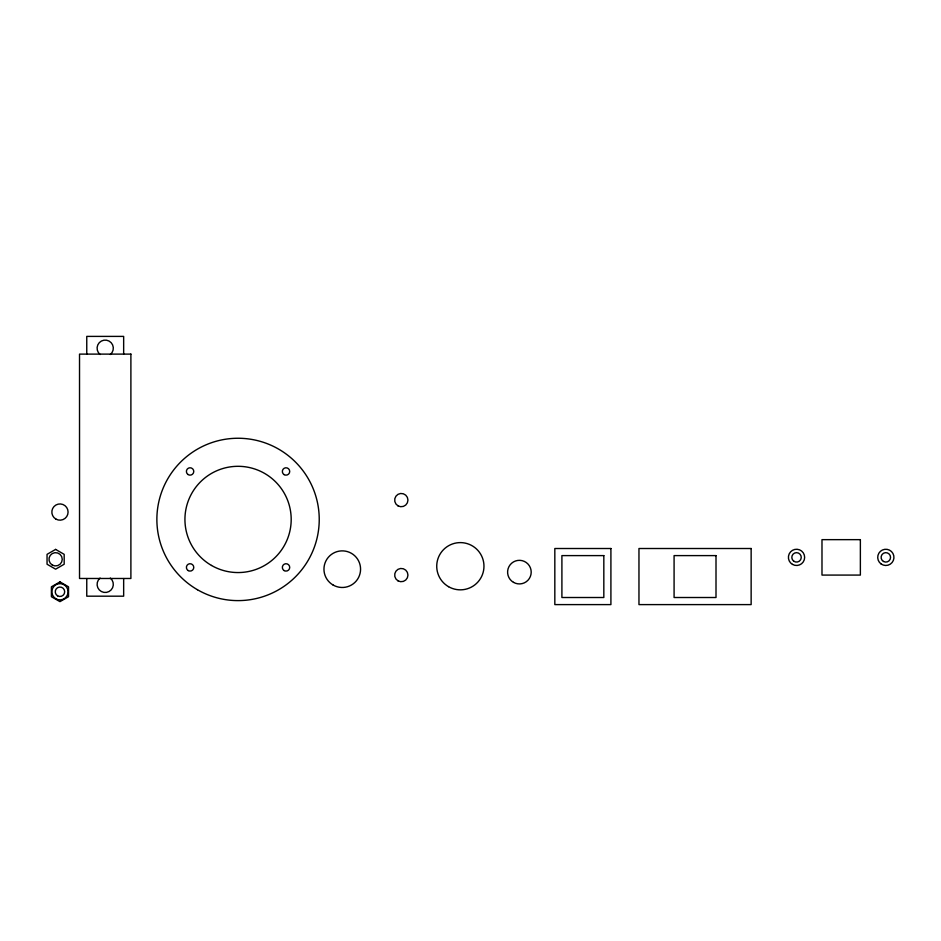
<?xml version="1.0" encoding="UTF-8"?>
<svg xmlns="http://www.w3.org/2000/svg" width="941" height="941" viewBox="0 0 941 941"><rect width="100%" height="100%" fill="white"/><g stroke="black" fill="none" stroke-linecap="round" stroke-linejoin="round"><path stroke-width="1.41" d="M123.659 354.016L123.659 336.396L86.76 336.396L86.76 354.016M123.659 578.574L123.659 596.182L86.76 596.182L86.76 578.574M110.32 578.08A8.116 8.116 0 0 1 111.144 589.913A8.116 8.116 0 0 1 99.276 589.913A8.116 8.116 0 0 1 100.087 578.08M100.087 354.51A8.116 8.116 0 0 1 99.276 342.665A8.116 8.116 0 0 1 111.144 342.665A8.116 8.116 0 0 1 110.32 354.51M55.613 549.403L47.05 554.343L47.05 564.235L55.613 569.176L64.176 564.235L64.176 554.343L55.613 549.403M59.965 581.879L51.402 586.819L51.402 596.712L59.965 601.652L68.528 596.712L68.528 586.819L59.965 581.879M130.893 354.11L79.526 354.11L79.526 578.48L130.893 578.48L130.893 354.11M860.368 539.652L821.987 539.652L821.987 575.08L860.368 575.08L860.368 539.652M610.909 548.509L554.825 548.509L554.825 604.604L610.909 604.604L610.909 548.509M751.141 548.509L638.963 548.509L638.963 604.604L751.141 604.604L751.141 548.509M603.828 555.602L561.906 555.602L561.906 597.511L603.828 597.511L603.828 555.602M716.007 555.602L674.085 555.602L674.085 597.511L716.007 597.511L716.007 555.602M57.601 595.853A4.729 4.729 0 0 0 64.694 591.76A4.729 4.729 0 0 0 57.601 587.678A4.729 4.729 0 0 0 57.601 595.853M55.907 598.794A8.116 8.116 0 0 0 68.081 591.76A8.116 8.116 0 0 0 55.907 584.737A8.116 8.116 0 0 0 55.907 598.794M883.47 561.459A4.729 4.729 0 0 0 890.551 557.366A4.729 4.729 0 0 0 883.47 553.273A4.729 4.729 0 0 0 883.47 561.459M881.152 564A8.116 8.116 0 0 0 893.915 558.095A8.116 8.116 0 0 0 882.423 550.003A8.116 8.116 0 0 0 881.152 564M793.804 561.224A4.729 4.729 0 0 0 801.238 557.79A4.729 4.729 0 0 0 794.545 553.085A4.729 4.729 0 0 0 793.804 561.224M792.475 564.4A8.116 8.116 0 0 0 804.649 557.366A8.116 8.116 0 0 0 792.475 550.332A8.116 8.116 0 0 0 792.475 564.4M513.492 582.35A11.81 11.81 0 0 0 531.206 572.128A11.81 11.81 0 0 0 513.492 561.906A11.81 11.81 0 0 0 513.492 582.35M448.539 586.678A23.619 23.619 0 0 0 483.968 566.223A23.619 23.619 0 0 0 448.539 545.768A23.619 23.619 0 0 0 448.539 586.678M397.984 505.846A6.646 6.646 0 0 0 407.947 500.094A6.646 6.646 0 0 0 397.984 494.343A6.646 6.646 0 0 0 397.984 505.846M397.984 580.832A6.646 6.646 0 0 0 407.947 575.08A6.646 6.646 0 0 0 397.984 569.329A6.646 6.646 0 0 0 397.984 580.832M333.114 585.031A18.302 18.302 0 0 0 360.568 569.176A18.302 18.302 0 0 0 333.114 553.32A18.302 18.302 0 0 0 333.114 585.031M284.182 474.652A3.693 3.693 0 0 0 289.722 471.465A3.693 3.693 0 0 0 284.182 468.265A3.693 3.693 0 0 0 284.182 474.652M188.012 474.511A3.693 3.693 0 0 0 193.764 471.723A3.693 3.693 0 0 0 188.471 468.136A3.693 3.693 0 0 0 188.012 474.511M284.182 570.599A3.693 3.693 0 0 0 289.722 567.399A3.693 3.693 0 0 0 284.182 564.212A3.693 3.693 0 0 0 284.182 570.599M188.235 570.599A3.693 3.693 0 0 0 193.775 567.399A3.693 3.693 0 0 0 188.235 564.212A3.693 3.693 0 0 0 188.235 570.599M197.457 589.736A81.185 81.185 0 0 0 319.234 519.432A81.185 81.185 0 0 0 197.457 449.128A81.185 81.185 0 0 0 197.457 589.736M211.49 565.447A53.143 53.143 0 0 0 291.192 519.432A53.143 53.143 0 0 0 211.49 473.417A53.143 53.143 0 0 0 211.49 565.447M52.284 565.047A6.646 6.646 0 0 0 62.259 559.295A6.646 6.646 0 0 0 52.284 553.543A6.646 6.646 0 0 0 52.284 565.047M55.907 519.091A8.116 8.116 0 0 0 68.081 512.057A8.116 8.116 0 0 0 55.907 505.023A8.116 8.116 0 0 0 55.907 519.091"/></g></svg>
